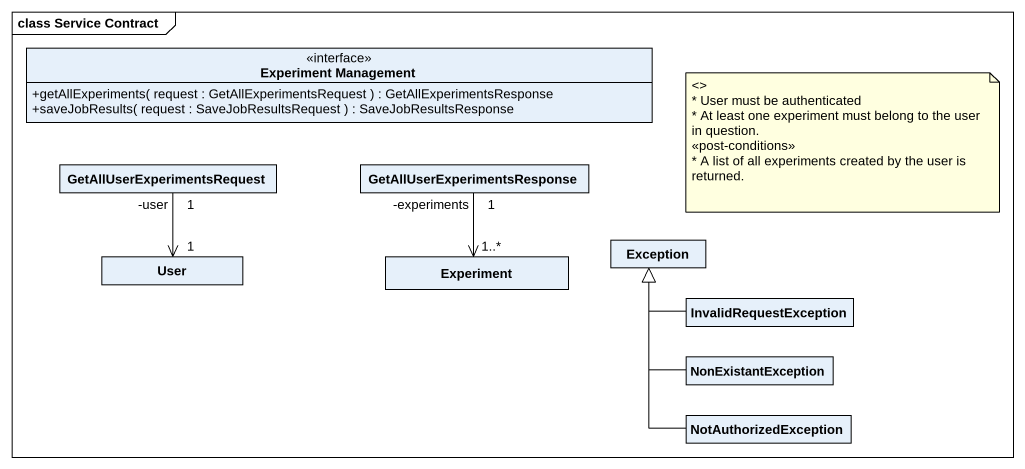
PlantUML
@startuml
mainframe class Service Contract
hide circle
hide empty members
skinparam classAttributeIconSize 0
interface "Experiment Management" as Experiment_Management {
  +getAllExperiments( request : GetAllExperimentsRequest ) : GetAllExperimentsResponse
  +saveJobResults( request : SaveJobResultsRequest ) : SaveJobResultsResponse
}
class GetAllUserExperimentsRequest
class "GetAllUserExperimentsResponse" as GetAllUserExperimentsRespons
class User
class Experiment
class "Exception" as Exception_
class InvalidRequestException
class NonExistantException
class NotAuthorizedException
GetAllUserExperimentsRequest "1\n-user" --> "1" User
GetAllUserExperimentsRespons "1\n-experiments" --> "1..*" Experiment
InvalidRequestException -left-|> Exception_
NonExistantException -up-|> Exception_
NotAuthorizedException -up-|> Exception_
note as N1
  <>
  * User must be authenticated
  * At least one experiment must belong to the user
  in question.
  <<post-conditions>>
  * A list of all experiments created by the user is
  returned.
end note
@enduml
